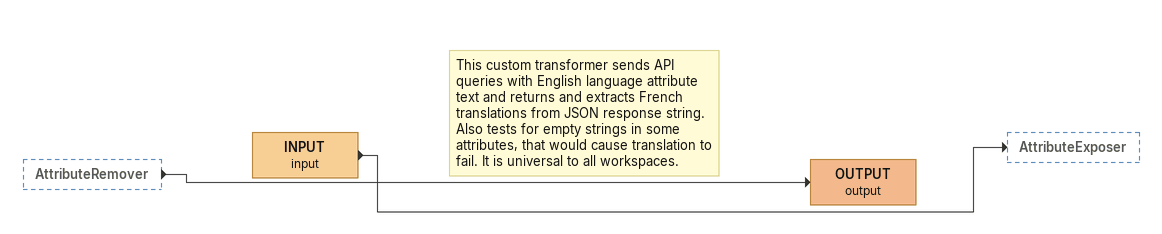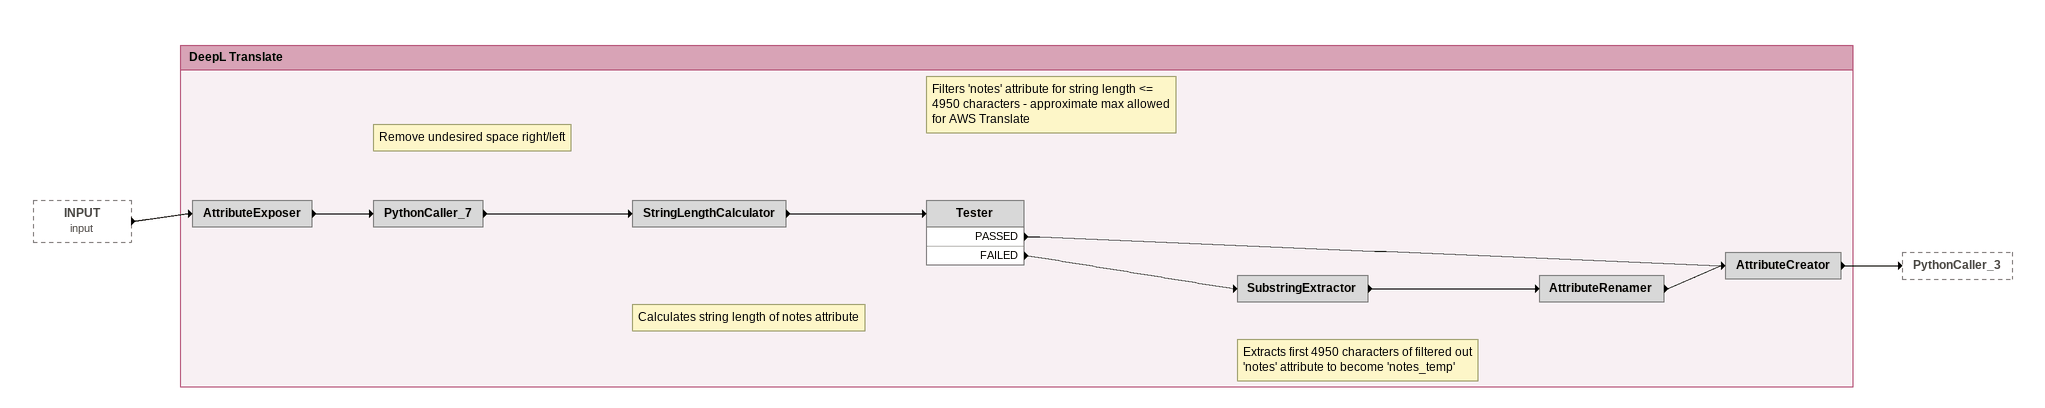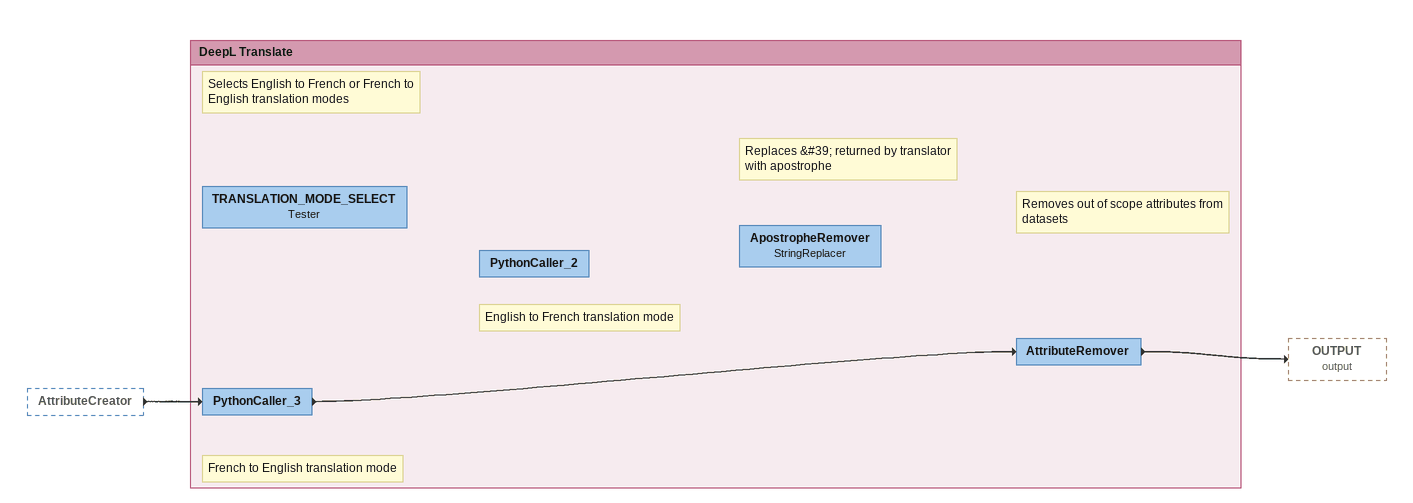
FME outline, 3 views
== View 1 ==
AttributeRemover [outside]
    -> OUTPUT (output)
Note: This custom transformer sends API queries with English language attribute text and returns and extracts French translations from JSON response string. Also tests for empty strings in some attributes, that would cause translation to fail. It is universal to all workspaces.
INPUT (input)
    -> AttributeExposer
OUTPUT (output)

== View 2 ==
INPUT (input) [outside]
    -> AttributeExposer

Bookmark: DeepL Translate
AttributeExposer
    -> PythonCaller_7
Note: Remove undesired space right/left
PythonCaller_7
    -> StringLengthCalculator
Note: Calculates string length of notes attribute
StringLengthCalculator
    -> Tester
Note: Filters 'notes' attribute for string length <= 4950 characters - approximate max allowed for AWS Translate
Tester
    PASSED -> AttributeCreator
    FAILED -> SubstringExtractor
Note: Extracts first 4950 characters of filtered out 'notes' attribute to become 'notes_temp'
SubstringExtractor
    -> AttributeRenamer
AttributeRenamer
    -> AttributeCreator
AttributeCreator
    -> PythonCaller_3

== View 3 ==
AttributeCreator [outside]
    -> PythonCaller_3

Bookmark: DeepL Translate
Note: French to English translation mode
PythonCaller_3
    -> AttributeRemover
Note: Removes out of scope attributes from datasets
AttributeRemover
    -> OUTPUT (output)
Note: Selects English to French or French to English translation modes
TRANSLATION_MODE_SELECT: Tester
Note: English to French translation mode
PythonCaller_2
Note: Replaces &#39; returned by translator with apostrophe
ApostropheRemover: StringReplacer
